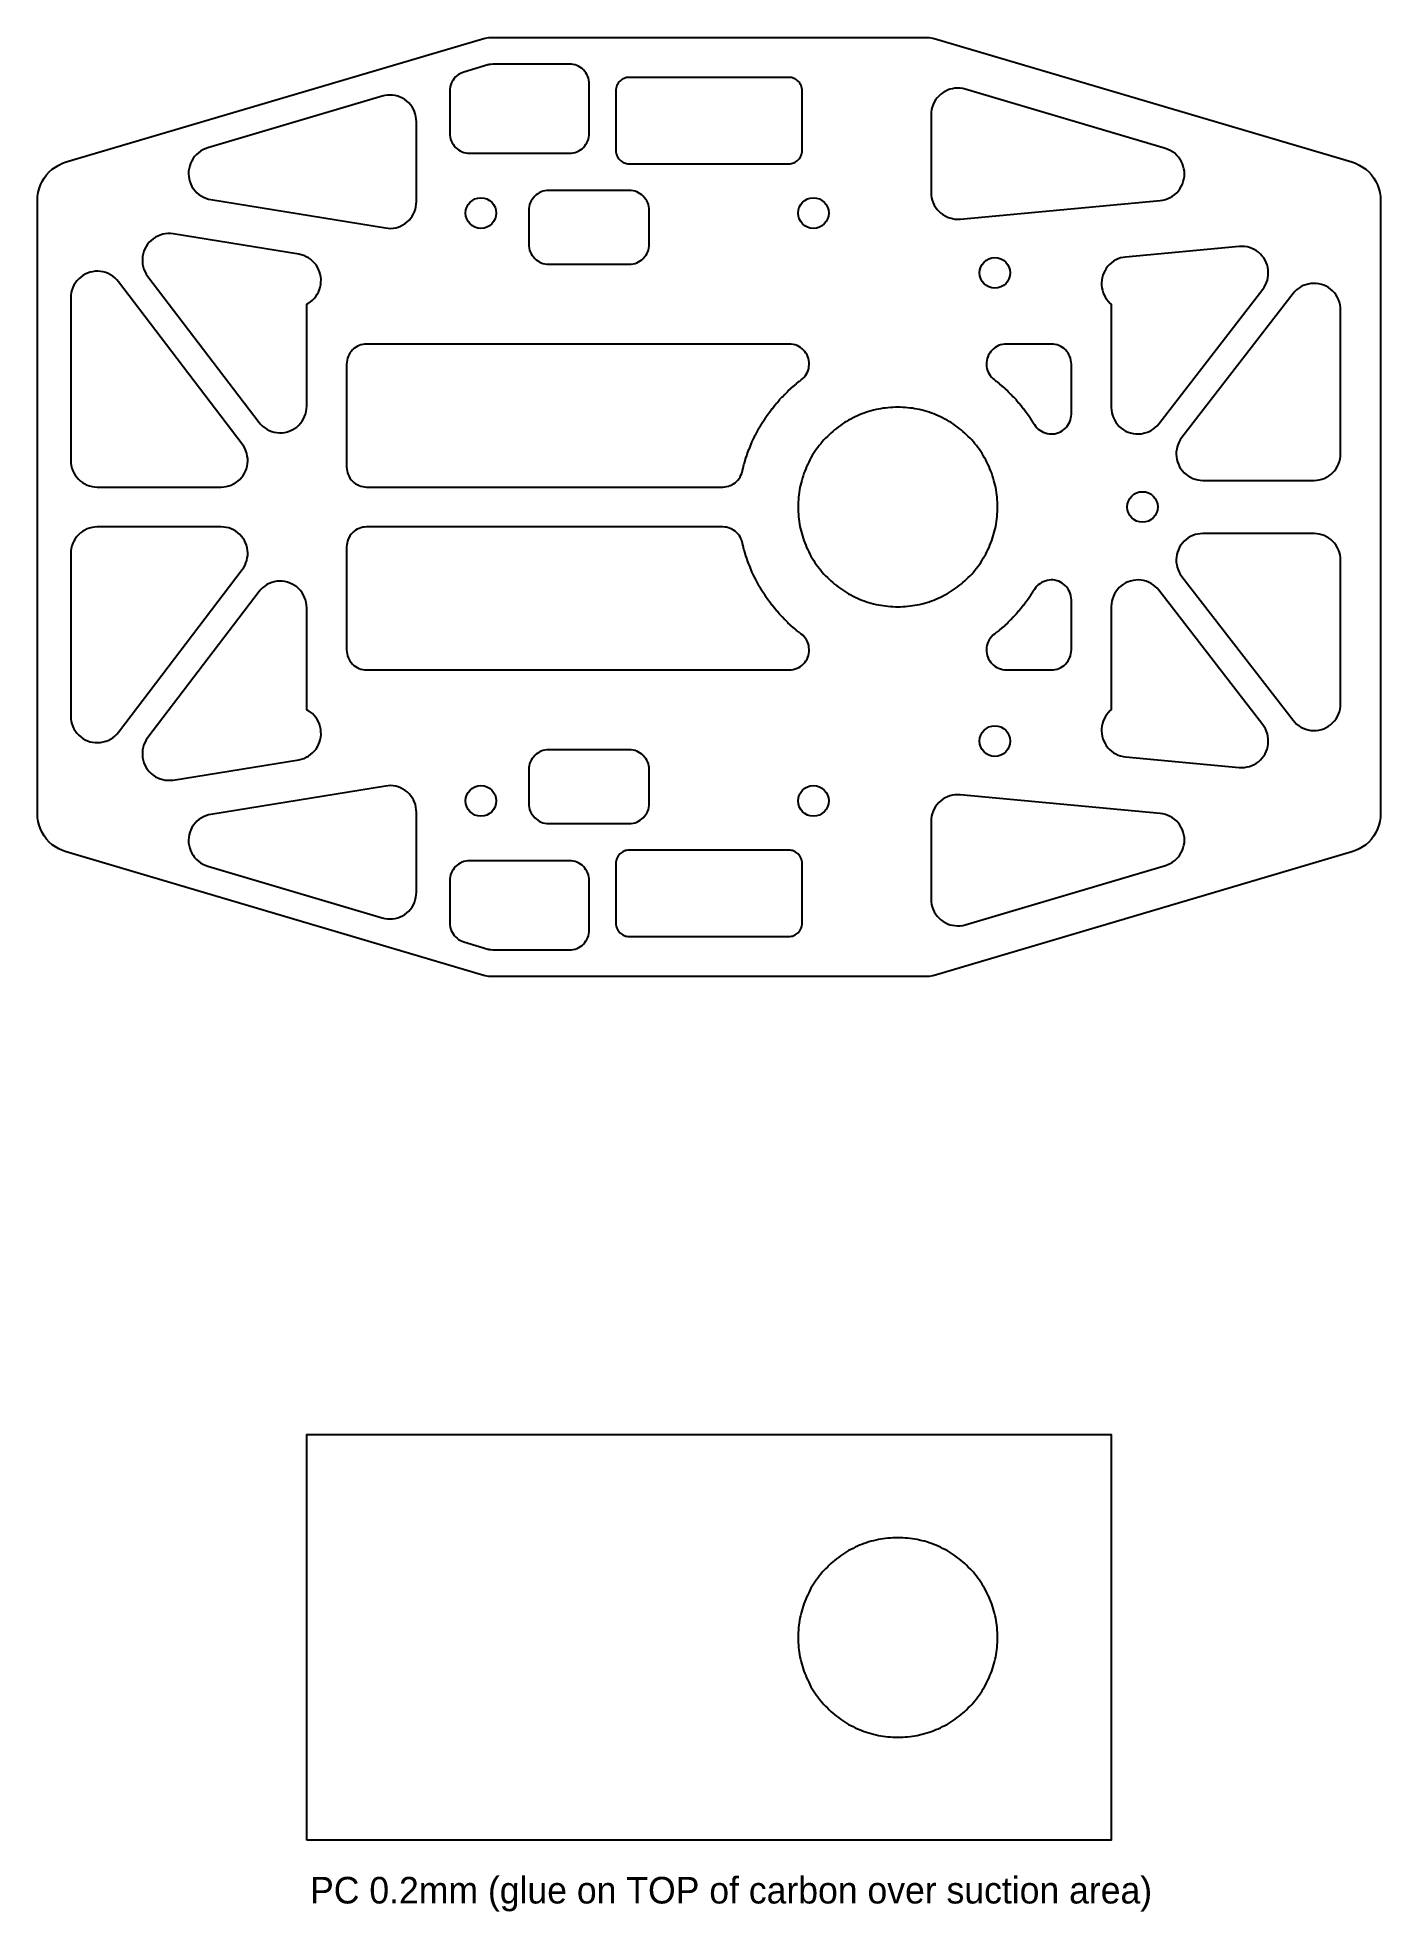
# Model space of a CAD drawing. Header units: millimetres. Extents: x -50 to 50, y -106 to 35.
import ezdxf

# ---------------------------------------------------------------- set-up
doc = ezdxf.new("R2010")
doc.units = ezdxf.units.MM
for name, color, linetype in [('CARBON', 7, 'Continuous'), ('HOLE', 1, 'Continuous'), ('PC_SHEET', 4, 'Continuous'), ('TEXT', 2, 'Continuous')]:
    doc.layers.add(name, color=color, linetype=linetype)

msp = doc.modelspace()

# ---------------------------------------------------------------- linework, layer by layer
at = {"layer": 'CARBON'}
for points in [[(-49.15, -25.56), (-49.39, -25.39), (-49.61, -25.19), (-49.81, -24.97), (-49.99, -24.73), (-50.14, -24.48), (-50.27, -24.21), (-50.37, -23.93), (-50.44, -23.65), (-50.49, -23.35), (-50.5, -23.06), (-50.5, 23.06), (-50.49, 23.35), (-50.44, 23.65), (-50.37, 23.93), (-50.27, 24.21), (-50.14, 24.48), (-49.99, 24.73), (-49.81, 24.97), (-49.61, 25.19), (-49.39, 25.39), (-49.15, 25.56), (-48.9, 25.71), (-48.63, 25.84), (-48.35, 25.94), (-17.12, 35.18), (-16.84, 35.25), (-16.55, 35.29), (-16.27, 35.3), (16.27, 35.3), (16.55, 35.29), (16.84, 35.25), (17.12, 35.18), (48.35, 25.94), (48.63, 25.84), (48.9, 25.71), (49.15, 25.56), (49.39, 25.39), (49.61, 25.19), (49.81, 24.97), (49.99, 24.73), (50.14, 24.48), (50.27, 24.21), (50.37, 23.93), (50.44, 23.65), (50.49, 23.35), (50.5, 23.06), (50.5, -23.06), (50.49, -23.35), (50.44, -23.65), (50.37, -23.93), (50.27, -24.21), (50.14, -24.48), (49.99, -24.73), (49.81, -24.97), (49.61, -25.19), (49.39, -25.39), (49.15, -25.56), (48.9, -25.71), (48.63, -25.84), (48.35, -25.94), (17.12, -35.18), (16.84, -35.25), (16.55, -35.29), (16.27, -35.3), (-16.27, -35.3), (-16.55, -35.29), (-16.84, -35.25), (-17.12, -35.18), (-48.35, -25.94), (-48.63, -25.84), (-48.9, -25.71)], [(-16.56, 33.25), (-16.63, 33.24), (-18.43, 32.7), (-18.57, 32.65), (-18.7, 32.59), (-18.83, 32.52), (-18.95, 32.43), (-19.06, 32.33), (-19.16, 32.22), (-19.24, 32.1), (-19.32, 31.98), (-19.38, 31.84), (-19.43, 31.7), (-19.47, 31.56), (-19.49, 31.41), (-19.5, 31.27), (-19.5, 28.1), (-19.49, 27.95), (-19.47, 27.81), (-19.44, 27.66), (-19.39, 27.53), (-19.32, 27.39), (-19.25, 27.27), (-19.16, 27.15), (-19.06, 27.04), (-18.95, 26.94), (-18.83, 26.85), (-18.71, 26.78), (-18.57, 26.71), (-18.44, 26.66), (-18.29, 26.63), (-18.15, 26.61), (-18, 26.6), (-10.5, 26.6), (-10.35, 26.61), (-10.21, 26.63), (-10.06, 26.66), (-9.93, 26.71), (-9.79, 26.78), (-9.67, 26.85), (-9.55, 26.94), (-9.44, 27.04), (-9.34, 27.15), (-9.25, 27.27), (-9.18, 27.39), (-9.11, 27.53), (-9.06, 27.66), (-9.03, 27.81), (-9.01, 27.95), (-9, 28.1), (-9, 31.8), (-9.01, 31.95), (-9.03, 32.09), (-9.06, 32.24), (-9.11, 32.37), (-9.18, 32.51), (-9.25, 32.63), (-9.34, 32.75), (-9.44, 32.86), (-9.55, 32.96), (-9.67, 33.05), (-9.79, 33.12), (-9.93, 33.19), (-10.06, 33.24), (-10.21, 33.27), (-10.35, 33.29), (-10.5, 33.3), (-16.18, 33.3), (-16.25, 33.3), (-16.26, 33.3), (-16.41, 33.28), (-16.55, 33.26)], [(7, 26.7), (7, 26.8), (7, 31.3), (7, 31.4), (6.98, 31.5), (6.96, 31.59), (6.92, 31.68), (6.88, 31.77), (6.83, 31.86), (6.77, 31.93), (6.71, 32.01), (6.63, 32.07), (6.56, 32.13), (6.47, 32.18), (6.38, 32.22), (6.29, 32.26), (6.2, 32.28), (6.1, 32.3), (6, 32.3), (-6, 32.3), (-6.1, 32.3), (-6.2, 32.28), (-6.29, 32.26), (-6.38, 32.22), (-6.47, 32.18), (-6.56, 32.13), (-6.63, 32.07), (-6.71, 32.01), (-6.77, 31.93), (-6.83, 31.86), (-6.88, 31.77), (-6.92, 31.68), (-6.96, 31.59), (-6.98, 31.5), (-7, 31.4), (-7, 31.3), (-7, 26.8), (-7, 26.7), (-6.98, 26.6), (-6.96, 26.51), (-6.92, 26.42), (-6.88, 26.33), (-6.83, 26.24), (-6.77, 26.17), (-6.71, 26.09), (-6.63, 26.03), (-6.56, 25.97), (-6.47, 25.92), (-6.38, 25.88), (-6.29, 25.84), (-6.2, 25.82), (-6.1, 25.8), (-6, 25.8), (6, 25.8), (6.1, 25.8), (6.2, 25.82), (6.29, 25.84), (6.38, 25.88), (6.47, 25.92), (6.56, 25.97), (6.63, 26.03), (6.71, 26.09), (6.77, 26.17), (6.83, 26.24), (6.88, 26.33), (6.92, 26.42), (6.96, 26.51), (6.98, 26.6)], [(34.51, 26.89), (34.32, 26.96), (19.27, 31.41), (19.08, 31.46), (18.88, 31.49), (18.69, 31.49), (18.49, 31.48), (18.3, 31.45), (18.11, 31.41), (17.93, 31.34), (17.75, 31.25), (17.58, 31.15), (17.43, 31.04), (17.28, 30.9), (17.15, 30.76), (17.03, 30.6), (16.93, 30.43), (16.85, 30.26), (16.79, 30.07), (16.74, 29.88), (16.71, 29.69), (16.7, 29.49), (16.7, 23.64), (16.71, 23.44), (16.74, 23.25), (16.79, 23.06), (16.85, 22.88), (16.93, 22.7), (17.03, 22.53), (17.15, 22.37), (17.28, 22.23), (17.43, 22.1), (17.58, 21.98), (17.75, 21.88), (17.93, 21.8), (18.11, 21.73), (18.3, 21.68), (18.49, 21.65), (18.69, 21.64), (18.89, 21.65), (33.94, 23.05), (34.14, 23.08), (34.33, 23.12), (34.51, 23.19), (34.69, 23.27), (34.86, 23.37), (35.02, 23.49), (35.17, 23.62), (35.3, 23.77), (35.42, 23.93), (35.52, 24.09), (35.6, 24.27), (35.67, 24.46), (35.72, 24.65), (35.75, 24.84), (35.76, 25.04), (35.75, 25.24), (35.72, 25.43), (35.67, 25.62), (35.6, 25.81), (35.52, 25.99), (35.41, 26.16), (35.3, 26.31), (35.16, 26.46), (35.02, 26.59), (34.86, 26.71), (34.69, 26.81)], [(-37.65, 23.15), (-37.46, 23.11), (-24.32, 20.98), (-24.13, 20.96), (-23.94, 20.95), (-23.75, 20.97), (-23.56, 21), (-23.37, 21.05), (-23.19, 21.12), (-23.02, 21.21), (-22.86, 21.31), (-22.7, 21.43), (-22.56, 21.56), (-22.44, 21.7), (-22.32, 21.86), (-22.23, 22.03), (-22.15, 22.2), (-22.08, 22.38), (-22.04, 22.57), (-22.01, 22.76), (-22, 22.95), (-22, 28.97), (-22.01, 29.16), (-22.04, 29.36), (-22.09, 29.55), (-22.15, 29.73), (-22.23, 29.91), (-22.33, 30.08), (-22.45, 30.23), (-22.58, 30.38), (-22.73, 30.51), (-22.88, 30.63), (-23.05, 30.73), (-23.23, 30.81), (-23.41, 30.88), (-23.6, 30.93), (-23.79, 30.96), (-23.99, 30.97), (-24.18, 30.96), (-24.38, 30.93), (-24.57, 30.89), (-37.7, 27), (-37.89, 26.93), (-38.07, 26.85), (-38.24, 26.75), (-38.4, 26.63), (-38.55, 26.5), (-38.68, 26.35), (-38.8, 26.19), (-38.9, 26.02), (-38.99, 25.83), (-39.05, 25.65), (-39.1, 25.45), (-39.13, 25.25), (-39.13, 25.06), (-39.12, 24.86), (-39.09, 24.66), (-39.04, 24.47), (-38.97, 24.28), (-38.88, 24.1), (-38.77, 23.93), (-38.65, 23.78), (-38.51, 23.63), (-38.36, 23.5), (-38.2, 23.39), (-38.02, 23.29), (-37.84, 23.21)], [(-12.05, 23.8), (-12.2, 23.79), (-12.34, 23.77), (-12.49, 23.74), (-12.62, 23.69), (-12.76, 23.62), (-12.88, 23.55), (-13, 23.46), (-13.11, 23.36), (-13.21, 23.25), (-13.3, 23.13), (-13.37, 23.01), (-13.44, 22.87), (-13.49, 22.74), (-13.52, 22.59), (-13.54, 22.45), (-13.55, 22.3), (-13.55, 19.75), (-13.54, 19.6), (-13.52, 19.46), (-13.49, 19.31), (-13.44, 19.18), (-13.37, 19.04), (-13.3, 18.92), (-13.21, 18.8), (-13.11, 18.69), (-13, 18.59), (-12.88, 18.5), (-12.76, 18.43), (-12.62, 18.36), (-12.49, 18.31), (-12.34, 18.28), (-12.2, 18.26), (-12.05, 18.25), (-6, 18.25), (-5.85, 18.26), (-5.71, 18.28), (-5.56, 18.31), (-5.43, 18.36), (-5.29, 18.43), (-5.17, 18.5), (-5.05, 18.59), (-4.94, 18.69), (-4.84, 18.8), (-4.75, 18.92), (-4.68, 19.04), (-4.61, 19.18), (-4.56, 19.31), (-4.53, 19.46), (-4.51, 19.6), (-4.5, 19.75), (-4.5, 22.3), (-4.51, 22.45), (-4.53, 22.59), (-4.56, 22.74), (-4.61, 22.87), (-4.68, 23.01), (-4.75, 23.13), (-4.84, 23.25), (-4.94, 23.36), (-5.05, 23.46), (-5.17, 23.55), (-5.29, 23.62), (-5.43, 23.69), (-5.56, 23.74), (-5.71, 23.77), (-5.85, 23.79), (-6, 23.8)], [(-30.66, 18.96), (-30.85, 19), (-40.29, 20.53), (-40.49, 20.55), (-40.69, 20.55), (-40.89, 20.54), (-41.08, 20.5), (-41.27, 20.44), (-41.46, 20.37), (-41.63, 20.28), (-41.8, 20.17), (-41.95, 20.04), (-42.09, 19.9), (-42.22, 19.75), (-42.33, 19.58), (-42.42, 19.41), (-42.5, 19.23), (-42.56, 19.04), (-42.59, 18.84), (-42.61, 18.64), (-42.61, 18.45), (-42.59, 18.25), (-42.55, 18.05), (-42.49, 17.86), (-42.41, 17.68), (-42.32, 17.51), (-42.21, 17.34), (-33.84, 6.36), (-33.71, 6.21), (-33.57, 6.07), (-33.41, 5.95), (-33.25, 5.84), (-33.07, 5.75), (-32.88, 5.68), (-32.69, 5.63), (-32.49, 5.59), (-32.3, 5.58), (-32.1, 5.58), (-31.9, 5.61), (-31.71, 5.65), (-31.52, 5.72), (-31.34, 5.8), (-31.16, 5.9), (-31, 6.01), (-30.85, 6.15), (-30.72, 6.29), (-30.6, 6.45), (-30.49, 6.62), (-30.41, 6.8), (-30.34, 6.99), (-30.29, 7.18), (-30.26, 7.38), (-30.25, 7.58), (-30.25, 15.2), (-30.25, 15.25), (-30.18, 15.29), (-30.14, 15.31), (-29.98, 15.42), (-29.83, 15.54), (-29.69, 15.68), (-29.57, 15.83), (-29.46, 15.99), (-29.37, 16.16), (-29.29, 16.34), (-29.23, 16.53), (-29.2, 16.72), (-29.18, 16.91), (-29.17, 17.11), (-29.19, 17.3), (-29.23, 17.5), (-29.28, 17.68), (-29.36, 17.86), (-29.45, 18.04), (-29.55, 18.2), (-29.68, 18.35), (-29.81, 18.49), (-29.96, 18.62), (-30.12, 18.73), (-30.3, 18.82), (-30.47, 18.9)], [(30.18, 15.31), (30.18, 15.31), (30.25, 15.25), (30.25, 15.2), (30.25, 7.49), (30.26, 7.29), (30.29, 7.09), (30.34, 6.9), (30.41, 6.71), (30.49, 6.54), (30.59, 6.37), (30.71, 6.21), (30.85, 6.06), (31, 5.93), (31.16, 5.81), (31.33, 5.71), (31.51, 5.63), (31.7, 5.57), (31.89, 5.52), (32.09, 5.5), (32.29, 5.49), (32.49, 5.5), (32.68, 5.54), (32.87, 5.59), (33.06, 5.66), (33.24, 5.75), (33.4, 5.85), (33.56, 5.98), (33.7, 6.11), (33.83, 6.26), (41.65, 16.37), (41.76, 16.53), (41.85, 16.69), (41.93, 16.87), (41.99, 17.06), (42.03, 17.24), (42.06, 17.44), (42.06, 17.63), (42.05, 17.82), (42.02, 18.01), (41.97, 18.2), (41.9, 18.38), (41.82, 18.55), (41.72, 18.72), (41.6, 18.87), (41.47, 19.02), (41.32, 19.15), (41.17, 19.26), (41, 19.36), (40.83, 19.44), (40.65, 19.51), (40.46, 19.55), (40.27, 19.58), (40.07, 19.59), (39.88, 19.58), (31.33, 18.79), (31.14, 18.76), (30.95, 18.72), (30.77, 18.65), (30.6, 18.57), (30.43, 18.48), (30.27, 18.36), (30.13, 18.24), (30, 18.1), (29.88, 17.94), (29.78, 17.78), (29.69, 17.61), (29.62, 17.43), (29.57, 17.24), (29.53, 17.05), (29.52, 16.86), (29.52, 16.67), (29.54, 16.48), (29.58, 16.29), (29.64, 16.1), (29.72, 15.93), (29.81, 15.76), (29.92, 15.6), (30.04, 15.45)], [(-34.99, 4.55), (-35.1, 4.71), (-44.41, 16.94), (-44.54, 17.09), (-44.68, 17.23), (-44.84, 17.35), (-45, 17.46), (-45.18, 17.55), (-45.37, 17.62), (-45.56, 17.67), (-45.76, 17.71), (-45.95, 17.72), (-46.15, 17.72), (-46.35, 17.69), (-46.54, 17.65), (-46.73, 17.58), (-46.91, 17.5), (-47.09, 17.4), (-47.25, 17.29), (-47.4, 17.15), (-47.53, 17.01), (-47.65, 16.85), (-47.76, 16.68), (-47.84, 16.5), (-47.91, 16.31), (-47.96, 16.12), (-47.99, 15.92), (-48, 15.72), (-48, 3.5), (-47.99, 3.3), (-47.96, 3.11), (-47.91, 2.92), (-47.85, 2.73), (-47.76, 2.56), (-47.66, 2.39), (-47.55, 2.23), (-47.41, 2.09), (-47.27, 1.95), (-47.11, 1.84), (-46.94, 1.74), (-46.77, 1.65), (-46.58, 1.59), (-46.39, 1.54), (-46.2, 1.51), (-46, 1.5), (-36.69, 1.5), (-36.49, 1.51), (-36.3, 1.54), (-36.12, 1.58), (-35.93, 1.65), (-35.76, 1.73), (-35.59, 1.83), (-35.44, 1.94), (-35.29, 2.07), (-35.16, 2.21), (-35.04, 2.36), (-34.94, 2.53), (-34.85, 2.7), (-34.79, 2.88), (-34.74, 3.07), (-34.7, 3.26), (-34.69, 3.45), (-34.69, 3.64), (-34.72, 3.83), (-34.76, 4.02), (-34.82, 4.21), (-34.89, 4.38)], [(36.94, 2.01), (37.14, 2), (45.5, 2), (45.7, 2.01), (45.89, 2.04), (46.08, 2.09), (46.27, 2.15), (46.44, 2.24), (46.61, 2.34), (46.77, 2.45), (46.91, 2.59), (47.05, 2.73), (47.16, 2.89), (47.26, 3.06), (47.35, 3.23), (47.41, 3.42), (47.46, 3.61), (47.49, 3.8), (47.5, 4), (47.5, 14.81), (47.49, 15.01), (47.46, 15.21), (47.41, 15.4), (47.34, 15.59), (47.26, 15.76), (47.16, 15.93), (47.04, 16.09), (46.9, 16.24), (46.75, 16.37), (46.59, 16.49), (46.42, 16.59), (46.24, 16.67), (46.05, 16.73), (45.86, 16.78), (45.66, 16.8), (45.46, 16.81), (45.26, 16.8), (45.07, 16.76), (44.88, 16.71), (44.69, 16.64), (44.51, 16.55), (44.35, 16.45), (44.19, 16.32), (44.05, 16.19), (43.92, 16.04), (35.56, 5.22), (35.44, 5.06), (35.35, 4.9), (35.27, 4.72), (35.21, 4.53), (35.17, 4.35), (35.14, 4.15), (35.14, 3.96), (35.15, 3.77), (35.18, 3.58), (35.23, 3.39), (35.3, 3.21), (35.39, 3.03), (35.49, 2.87), (35.61, 2.71), (35.74, 2.57), (35.88, 2.44), (36.04, 2.33), (36.21, 2.23), (36.38, 2.15), (36.56, 2.08), (36.75, 2.04)], [(2.5, 2.65), (2.56, 2.91), (2.56, 2.92), (2.63, 3.19), (2.64, 3.21), (2.71, 3.47), (2.72, 3.49), (2.8, 3.76), (2.81, 3.77), (2.9, 4.03), (2.9, 4.05), (3, 4.31), (3.01, 4.33), (3.11, 4.58), (3.12, 4.6), (3.23, 4.85), (3.23, 4.87), (3.35, 5.12), (3.36, 5.14), (3.48, 5.39), (3.49, 5.4), (3.61, 5.65), (3.62, 5.66), (3.75, 5.91), (3.76, 5.92), (3.9, 6.16), (3.91, 6.18), (4.06, 6.41), (4.07, 6.43), (4.22, 6.66), (4.23, 6.67), (4.38, 6.9), (4.39, 6.92), (4.56, 7.14), (4.57, 7.16), (4.73, 7.38), (4.75, 7.39), (4.92, 7.61), (4.93, 7.62), (5.11, 7.83), (5.12, 7.84), (5.3, 8.05), (5.31, 8.07), (5.5, 8.27), (5.52, 8.28), (5.71, 8.48), (5.72, 8.49), (5.92, 8.68), (5.93, 8.7), (6.13, 8.89), (6.15, 8.9), (6.36, 9.08), (6.37, 9.09), (6.58, 9.27), (6.59, 9.28), (6.81, 9.45), (6.82, 9.47), (6.94, 9.56), (7.06, 9.65), (7.16, 9.76), (7.25, 9.88), (7.34, 10), (7.4, 10.14), (7.46, 10.27), (7.5, 10.42), (7.52, 10.57), (7.53, 10.71), (7.53, 10.86), (7.51, 11.01), (7.48, 11.16), (7.43, 11.3), (7.37, 11.44), (7.29, 11.56), (7.21, 11.69), (7.11, 11.8), (7, 11.9), (6.88, 11.99), (6.75, 12.07), (6.62, 12.13), (6.48, 12.18), (6.33, 12.22), (6.18, 12.24), (6.04, 12.25), (-25.75, 12.25), (-25.9, 12.24), (-26.04, 12.22), (-26.19, 12.19), (-26.32, 12.14), (-26.46, 12.07), (-26.58, 12), (-26.7, 11.91), (-26.81, 11.81), (-26.91, 11.7), (-27, 11.58), (-27.07, 11.46), (-27.14, 11.32), (-27.19, 11.19), (-27.22, 11.04), (-27.24, 10.9), (-27.25, 10.75), (-27.25, 3), (-27.24, 2.85), (-27.22, 2.71), (-27.19, 2.56), (-27.14, 2.43), (-27.07, 2.29), (-27, 2.17), (-26.91, 2.05), (-26.81, 1.94), (-26.7, 1.84), (-26.58, 1.75), (-26.46, 1.68), (-26.32, 1.61), (-26.19, 1.56), (-26.04, 1.53), (-25.9, 1.51), (-25.75, 1.5), (1.04, 1.5), (1.18, 1.51), (1.32, 1.53), (1.46, 1.56), (1.6, 1.61), (1.73, 1.67), (1.85, 1.74), (1.97, 1.82), (2.08, 1.92), (2.17, 2.02), (2.26, 2.13), (2.34, 2.25), (2.4, 2.38), (2.46, 2.52)], [(21.46, 9.56), (21.58, 9.47), (21.59, 9.45), (21.81, 9.28), (21.82, 9.27), (22.03, 9.09), (22.04, 9.08), (22.25, 8.9), (22.27, 8.89), (22.47, 8.7), (22.48, 8.68), (22.68, 8.49), (22.69, 8.48), (22.88, 8.28), (22.9, 8.27), (23.09, 8.07), (23.1, 8.05), (23.28, 7.84), (23.29, 7.83), (23.47, 7.62), (23.48, 7.61), (23.65, 7.39), (23.67, 7.38), (23.83, 7.16), (23.84, 7.14), (24.01, 6.92), (24.02, 6.9), (24.17, 6.67), (24.18, 6.66), (24.33, 6.43), (24.34, 6.41), (24.47, 6.2), (24.56, 6.08), (24.65, 5.96), (24.76, 5.86), (24.88, 5.77), (25, 5.69), (25.14, 5.62), (25.28, 5.57), (25.42, 5.52), (25.57, 5.5), (25.72, 5.49), (25.87, 5.49), (26.01, 5.51), (26.16, 5.55), (26.3, 5.59), (26.44, 5.65), (26.57, 5.73), (26.69, 5.82), (26.8, 5.92), (26.9, 6.03), (26.99, 6.14), (27.07, 6.27), (27.13, 6.41), (27.18, 6.55), (27.22, 6.69), (27.24, 6.84), (27.25, 6.99), (27.25, 10.75), (27.24, 10.9), (27.22, 11.04), (27.19, 11.19), (27.14, 11.32), (27.07, 11.46), (27, 11.58), (26.91, 11.7), (26.81, 11.81), (26.7, 11.91), (26.58, 12), (26.46, 12.07), (26.32, 12.14), (26.19, 12.19), (26.04, 12.22), (25.9, 12.24), (25.75, 12.25), (22.36, 12.25), (22.22, 12.24), (22.07, 12.22), (21.92, 12.18), (21.78, 12.13), (21.65, 12.07), (21.52, 11.99), (21.4, 11.9), (21.29, 11.8), (21.19, 11.69), (21.11, 11.56), (21.03, 11.44), (20.97, 11.3), (20.92, 11.16), (20.89, 11.01), (20.87, 10.86), (20.87, 10.71), (20.88, 10.57), (20.9, 10.42), (20.94, 10.27), (21, 10.14), (21.06, 10), (21.15, 9.88), (21.24, 9.76), (21.34, 9.65)], [(21.7, -0.18), (21.7, 0), (21.7, 0.18), (21.69, 0.37), (21.68, 0.55), (21.66, 0.74), (21.64, 0.92), (21.62, 1.1), (21.59, 1.28), (21.56, 1.46), (21.52, 1.64), (21.48, 1.82), (21.43, 2), (21.38, 2.18), (21.32, 2.35), (21.26, 2.53), (21.2, 2.7), (21.13, 2.87), (21.06, 3.04), (20.98, 3.21), (20.9, 3.37), (20.81, 3.54), (20.73, 3.7), (20.63, 3.86), (20.54, 4.01), (20.44, 4.17), (20.33, 4.32), (20.22, 4.47), (20.11, 4.61), (20, 4.76), (19.88, 4.9), (19.76, 5.04), (19.63, 5.17), (19.5, 5.3), (19.37, 5.43), (19.24, 5.56), (19.1, 5.68), (18.96, 5.8), (18.81, 5.91), (18.67, 6.02), (18.52, 6.13), (18.37, 6.24), (18.21, 6.34), (18.06, 6.43), (17.9, 6.53), (17.74, 6.61), (17.57, 6.7), (17.41, 6.78), (17.24, 6.86), (17.07, 6.93), (16.9, 7), (16.73, 7.06), (16.55, 7.12), (16.38, 7.18), (16.2, 7.23), (16.02, 7.28), (15.84, 7.32), (15.66, 7.36), (15.48, 7.39), (15.3, 7.42), (15.12, 7.44), (14.94, 7.46), (14.75, 7.48), (14.57, 7.49), (14.38, 7.5), (14.2, 7.5), (14.02, 7.5), (13.83, 7.49), (13.65, 7.48), (13.46, 7.46), (13.28, 7.44), (13.1, 7.42), (12.92, 7.39), (12.74, 7.36), (12.56, 7.32), (12.38, 7.28), (12.2, 7.23), (12.02, 7.18), (11.85, 7.12), (11.67, 7.06), (11.5, 7), (11.33, 6.93), (11.16, 6.86), (10.99, 6.78), (10.83, 6.7), (10.66, 6.61), (10.5, 6.53), (10.34, 6.43), (10.19, 6.34), (10.03, 6.24), (9.88, 6.13), (9.73, 6.02), (9.59, 5.91), (9.44, 5.8), (9.3, 5.68), (9.16, 5.56), (9.03, 5.43), (8.9, 5.3), (8.77, 5.17), (8.64, 5.04), (8.52, 4.9), (8.4, 4.76), (8.29, 4.61), (8.18, 4.47), (8.07, 4.32), (7.96, 4.17), (7.86, 4.01), (7.77, 3.86), (7.67, 3.7), (7.59, 3.54), (7.5, 3.37), (7.42, 3.21), (7.34, 3.04), (7.27, 2.87), (7.2, 2.7), (7.14, 2.53), (7.08, 2.35), (7.02, 2.18), (6.97, 2), (6.92, 1.82), (6.88, 1.64), (6.84, 1.46), (6.81, 1.28), (6.78, 1.1), (6.76, 0.92), (6.74, 0.74), (6.72, 0.55), (6.71, 0.37), (6.7, 0.18), (6.7, 0), (6.7, -0.18), (6.71, -0.37), (6.72, -0.55), (6.74, -0.74), (6.76, -0.92), (6.78, -1.1), (6.81, -1.28), (6.84, -1.46), (6.88, -1.64), (6.92, -1.82), (6.97, -2), (7.02, -2.18), (7.08, -2.35), (7.14, -2.53), (7.2, -2.7), (7.27, -2.87), (7.34, -3.04), (7.42, -3.21), (7.5, -3.37), (7.59, -3.54), (7.67, -3.7), (7.77, -3.86), (7.86, -4.01), (7.96, -4.17), (8.07, -4.32), (8.18, -4.47), (8.29, -4.61), (8.4, -4.76), (8.52, -4.9), (8.64, -5.04), (8.77, -5.17), (8.9, -5.3), (9.03, -5.43), (9.16, -5.56), (9.3, -5.68), (9.44, -5.8), (9.59, -5.91), (9.73, -6.02), (9.88, -6.13), (10.03, -6.24), (10.19, -6.34), (10.34, -6.43), (10.5, -6.53), (10.66, -6.61), (10.83, -6.7), (10.99, -6.78), (11.16, -6.86), (11.33, -6.93), (11.5, -7), (11.67, -7.06), (11.85, -7.12), (12.02, -7.18), (12.2, -7.23), (12.38, -7.28), (12.56, -7.32), (12.74, -7.36), (12.92, -7.39), (13.1, -7.42), (13.28, -7.44), (13.46, -7.46), (13.65, -7.48), (13.83, -7.49), (14.02, -7.5), (14.2, -7.5), (14.38, -7.5), (14.57, -7.49), (14.75, -7.48), (14.94, -7.46), (15.12, -7.44), (15.3, -7.42), (15.48, -7.39), (15.66, -7.36), (15.84, -7.32), (16.02, -7.28), (16.2, -7.23), (16.38, -7.18), (16.55, -7.12), (16.73, -7.06), (16.9, -7), (17.07, -6.93), (17.24, -6.86), (17.41, -6.78), (17.57, -6.7), (17.74, -6.61), (17.9, -6.53), (18.06, -6.43), (18.21, -6.34), (18.37, -6.24), (18.52, -6.13), (18.67, -6.02), (18.81, -5.91), (18.96, -5.8), (19.1, -5.68), (19.24, -5.56), (19.37, -5.43), (19.5, -5.3), (19.63, -5.17), (19.76, -5.04), (19.88, -4.9), (20, -4.76), (20.11, -4.61), (20.22, -4.47), (20.33, -4.32), (20.44, -4.17), (20.54, -4.01), (20.63, -3.86), (20.73, -3.7), (20.81, -3.54), (20.9, -3.37), (20.98, -3.21), (21.06, -3.04), (21.13, -2.87), (21.2, -2.7), (21.26, -2.53), (21.32, -2.35), (21.38, -2.18), (21.43, -2), (21.48, -1.82), (21.52, -1.64), (21.56, -1.46), (21.59, -1.28), (21.62, -1.1), (21.64, -0.92), (21.66, -0.74), (21.68, -0.55), (21.69, -0.37)], [(-36.49, -1.51), (-36.69, -1.5), (-46, -1.5), (-46.2, -1.51), (-46.39, -1.54), (-46.58, -1.59), (-46.77, -1.65), (-46.94, -1.74), (-47.11, -1.84), (-47.27, -1.95), (-47.41, -2.09), (-47.55, -2.23), (-47.66, -2.39), (-47.76, -2.56), (-47.85, -2.73), (-47.91, -2.92), (-47.96, -3.11), (-47.99, -3.3), (-48, -3.5), (-48, -15.72), (-47.99, -15.92), (-47.96, -16.12), (-47.91, -16.31), (-47.84, -16.5), (-47.76, -16.68), (-47.65, -16.85), (-47.53, -17.01), (-47.4, -17.15), (-47.25, -17.29), (-47.09, -17.4), (-46.91, -17.5), (-46.73, -17.58), (-46.54, -17.65), (-46.35, -17.69), (-46.15, -17.72), (-45.95, -17.72), (-45.76, -17.71), (-45.56, -17.67), (-45.37, -17.62), (-45.18, -17.55), (-45, -17.46), (-44.84, -17.35), (-44.68, -17.23), (-44.54, -17.09), (-44.41, -16.94), (-35.1, -4.71), (-34.99, -4.55), (-34.89, -4.38), (-34.82, -4.21), (-34.76, -4.02), (-34.72, -3.83), (-34.69, -3.64), (-34.69, -3.45), (-34.7, -3.26), (-34.74, -3.07), (-34.79, -2.88), (-34.85, -2.7), (-34.94, -2.53), (-35.04, -2.36), (-35.16, -2.21), (-35.29, -2.07), (-35.44, -1.94), (-35.59, -1.83), (-35.76, -1.73), (-35.93, -1.65), (-36.12, -1.58), (-36.3, -1.54)], [(-25.75, -12.25), (6.04, -12.25), (6.18, -12.24), (6.33, -12.22), (6.48, -12.18), (6.62, -12.13), (6.75, -12.07), (6.88, -11.99), (7, -11.9), (7.11, -11.8), (7.21, -11.69), (7.29, -11.56), (7.37, -11.44), (7.43, -11.3), (7.48, -11.16), (7.51, -11.01), (7.53, -10.86), (7.53, -10.71), (7.52, -10.57), (7.5, -10.42), (7.46, -10.27), (7.4, -10.14), (7.34, -10), (7.25, -9.88), (7.16, -9.76), (7.06, -9.65), (6.94, -9.56), (6.82, -9.47), (6.81, -9.45), (6.59, -9.28), (6.58, -9.27), (6.37, -9.09), (6.36, -9.08), (6.15, -8.9), (6.13, -8.89), (5.93, -8.7), (5.92, -8.68), (5.72, -8.49), (5.71, -8.48), (5.52, -8.28), (5.5, -8.27), (5.31, -8.07), (5.3, -8.05), (5.12, -7.84), (5.11, -7.83), (4.93, -7.62), (4.92, -7.61), (4.75, -7.39), (4.73, -7.38), (4.57, -7.16), (4.56, -7.14), (4.39, -6.92), (4.38, -6.9), (4.23, -6.67), (4.22, -6.66), (4.07, -6.43), (4.06, -6.41), (3.91, -6.18), (3.9, -6.16), (3.76, -5.92), (3.75, -5.91), (3.62, -5.66), (3.61, -5.65), (3.49, -5.4), (3.48, -5.39), (3.36, -5.14), (3.35, -5.12), (3.23, -4.87), (3.23, -4.85), (3.12, -4.6), (3.11, -4.58), (3.01, -4.33), (3, -4.31), (2.9, -4.05), (2.9, -4.03), (2.81, -3.77), (2.8, -3.76), (2.72, -3.49), (2.71, -3.47), (2.64, -3.21), (2.63, -3.19), (2.56, -2.92), (2.56, -2.91), (2.5, -2.65), (2.46, -2.52), (2.4, -2.38), (2.34, -2.25), (2.26, -2.13), (2.17, -2.02), (2.08, -1.92), (1.97, -1.82), (1.85, -1.74), (1.73, -1.67), (1.6, -1.61), (1.46, -1.56), (1.32, -1.53), (1.18, -1.51), (1.04, -1.5), (-25.75, -1.5), (-25.9, -1.51), (-26.04, -1.53), (-26.19, -1.56), (-26.32, -1.61), (-26.46, -1.68), (-26.58, -1.75), (-26.7, -1.84), (-26.81, -1.94), (-26.91, -2.05), (-27, -2.17), (-27.07, -2.29), (-27.14, -2.43), (-27.19, -2.56), (-27.22, -2.71), (-27.24, -2.85), (-27.25, -3), (-27.25, -10.75), (-27.24, -10.9), (-27.22, -11.04), (-27.19, -11.19), (-27.14, -11.32), (-27.07, -11.46), (-27, -11.58), (-26.91, -11.7), (-26.81, -11.81), (-26.7, -11.91), (-26.58, -12), (-26.46, -12.07), (-26.32, -12.14), (-26.19, -12.19), (-26.04, -12.22), (-25.9, -12.24)], [(47.49, -15.01), (47.5, -14.81), (47.5, -4), (47.49, -3.8), (47.46, -3.61), (47.41, -3.42), (47.35, -3.23), (47.26, -3.06), (47.16, -2.89), (47.05, -2.73), (46.91, -2.59), (46.77, -2.45), (46.61, -2.34), (46.44, -2.24), (46.27, -2.15), (46.08, -2.09), (45.89, -2.04), (45.7, -2.01), (45.5, -2), (37.14, -2), (36.94, -2.01), (36.75, -2.04), (36.56, -2.08), (36.38, -2.15), (36.21, -2.23), (36.04, -2.33), (35.88, -2.44), (35.74, -2.57), (35.61, -2.71), (35.49, -2.87), (35.39, -3.03), (35.3, -3.21), (35.23, -3.39), (35.18, -3.58), (35.15, -3.77), (35.14, -3.96), (35.14, -4.15), (35.17, -4.35), (35.21, -4.53), (35.27, -4.72), (35.35, -4.9), (35.44, -5.06), (35.56, -5.22), (43.92, -16.04), (44.05, -16.19), (44.19, -16.32), (44.35, -16.45), (44.51, -16.55), (44.69, -16.64), (44.88, -16.71), (45.07, -16.76), (45.26, -16.8), (45.46, -16.81), (45.66, -16.8), (45.86, -16.78), (46.05, -16.73), (46.24, -16.67), (46.42, -16.59), (46.59, -16.49), (46.75, -16.37), (46.9, -16.24), (47.04, -16.09), (47.16, -15.93), (47.26, -15.76), (47.34, -15.59), (47.41, -15.4), (47.46, -15.21)], [(-30.14, -15.31), (-30.18, -15.29), (-30.25, -15.25), (-30.25, -15.2), (-30.25, -7.58), (-30.26, -7.38), (-30.29, -7.18), (-30.34, -6.99), (-30.41, -6.8), (-30.49, -6.62), (-30.6, -6.45), (-30.72, -6.29), (-30.85, -6.15), (-31, -6.01), (-31.16, -5.9), (-31.34, -5.8), (-31.52, -5.72), (-31.71, -5.65), (-31.9, -5.61), (-32.1, -5.58), (-32.3, -5.58), (-32.49, -5.59), (-32.69, -5.63), (-32.88, -5.68), (-33.07, -5.75), (-33.25, -5.84), (-33.41, -5.95), (-33.57, -6.07), (-33.71, -6.21), (-33.84, -6.36), (-42.21, -17.34), (-42.32, -17.51), (-42.41, -17.68), (-42.49, -17.86), (-42.55, -18.05), (-42.59, -18.25), (-42.61, -18.45), (-42.61, -18.64), (-42.59, -18.84), (-42.56, -19.04), (-42.5, -19.23), (-42.42, -19.41), (-42.33, -19.58), (-42.22, -19.75), (-42.09, -19.9), (-41.95, -20.04), (-41.8, -20.17), (-41.63, -20.28), (-41.46, -20.37), (-41.27, -20.44), (-41.08, -20.5), (-40.89, -20.54), (-40.69, -20.55), (-40.49, -20.55), (-40.29, -20.53), (-30.85, -19), (-30.66, -18.96), (-30.47, -18.9), (-30.3, -18.82), (-30.12, -18.73), (-29.96, -18.62), (-29.81, -18.49), (-29.68, -18.35), (-29.55, -18.2), (-29.45, -18.04), (-29.36, -17.86), (-29.28, -17.68), (-29.23, -17.5), (-29.19, -17.3), (-29.17, -17.11), (-29.18, -16.91), (-29.2, -16.72), (-29.23, -16.53), (-29.29, -16.34), (-29.37, -16.16), (-29.46, -15.99), (-29.57, -15.83), (-29.69, -15.68), (-29.83, -15.54), (-29.98, -15.42)], [(22.36, -12.25), (25.75, -12.25), (25.9, -12.24), (26.04, -12.22), (26.19, -12.19), (26.32, -12.14), (26.46, -12.07), (26.58, -12), (26.7, -11.91), (26.81, -11.81), (26.91, -11.7), (27, -11.58), (27.07, -11.46), (27.14, -11.32), (27.19, -11.19), (27.22, -11.04), (27.24, -10.9), (27.25, -10.75), (27.25, -6.99), (27.24, -6.84), (27.22, -6.69), (27.18, -6.55), (27.13, -6.41), (27.07, -6.27), (26.99, -6.14), (26.9, -6.03), (26.8, -5.92), (26.69, -5.82), (26.57, -5.73), (26.44, -5.65), (26.3, -5.59), (26.16, -5.55), (26.01, -5.51), (25.87, -5.49), (25.72, -5.49), (25.57, -5.5), (25.42, -5.52), (25.28, -5.57), (25.14, -5.62), (25, -5.69), (24.88, -5.77), (24.76, -5.86), (24.65, -5.96), (24.56, -6.08), (24.47, -6.2), (24.34, -6.41), (24.33, -6.43), (24.18, -6.66), (24.17, -6.67), (24.02, -6.9), (24.01, -6.92), (23.84, -7.14), (23.83, -7.16), (23.67, -7.38), (23.65, -7.39), (23.48, -7.61), (23.47, -7.62), (23.29, -7.83), (23.28, -7.84), (23.1, -8.05), (23.09, -8.07), (22.9, -8.27), (22.88, -8.28), (22.69, -8.48), (22.68, -8.49), (22.48, -8.68), (22.47, -8.7), (22.27, -8.89), (22.25, -8.9), (22.04, -9.08), (22.03, -9.09), (21.82, -9.27), (21.81, -9.28), (21.59, -9.45), (21.58, -9.47), (21.46, -9.56), (21.34, -9.65), (21.24, -9.76), (21.15, -9.88), (21.06, -10), (21, -10.14), (20.94, -10.27), (20.9, -10.42), (20.88, -10.57), (20.87, -10.71), (20.87, -10.86), (20.89, -11.01), (20.92, -11.16), (20.97, -11.3), (21.03, -11.44), (21.11, -11.56), (21.19, -11.69), (21.29, -11.8), (21.4, -11.9), (21.52, -11.99), (21.65, -12.07), (21.78, -12.13), (21.92, -12.18), (22.07, -12.22), (22.22, -12.24)], [(30.25, -15.25), (30.18, -15.31), (30.18, -15.31), (30.04, -15.45), (29.92, -15.6), (29.81, -15.76), (29.72, -15.93), (29.64, -16.1), (29.58, -16.29), (29.54, -16.48), (29.52, -16.67), (29.52, -16.86), (29.53, -17.05), (29.57, -17.24), (29.62, -17.43), (29.69, -17.61), (29.78, -17.78), (29.88, -17.94), (30, -18.1), (30.13, -18.24), (30.27, -18.36), (30.43, -18.48), (30.6, -18.57), (30.77, -18.65), (30.95, -18.72), (31.14, -18.76), (31.33, -18.79), (39.88, -19.58), (40.07, -19.59), (40.27, -19.58), (40.46, -19.55), (40.65, -19.51), (40.83, -19.44), (41, -19.36), (41.17, -19.26), (41.32, -19.15), (41.47, -19.02), (41.6, -18.87), (41.72, -18.72), (41.82, -18.55), (41.9, -18.38), (41.97, -18.2), (42.02, -18.01), (42.05, -17.82), (42.06, -17.63), (42.06, -17.44), (42.03, -17.24), (41.99, -17.06), (41.93, -16.87), (41.85, -16.69), (41.76, -16.53), (41.65, -16.37), (33.83, -6.26), (33.7, -6.11), (33.56, -5.98), (33.4, -5.85), (33.24, -5.75), (33.06, -5.66), (32.87, -5.59), (32.68, -5.54), (32.49, -5.5), (32.29, -5.49), (32.09, -5.5), (31.89, -5.52), (31.7, -5.57), (31.51, -5.63), (31.33, -5.71), (31.16, -5.81), (31, -5.93), (30.85, -6.06), (30.71, -6.21), (30.59, -6.37), (30.49, -6.54), (30.41, -6.71), (30.34, -6.9), (30.29, -7.09), (30.26, -7.29), (30.25, -7.49), (30.25, -15.2)], [(-13.55, -22.3), (-13.54, -22.45), (-13.52, -22.59), (-13.49, -22.74), (-13.44, -22.87), (-13.37, -23.01), (-13.3, -23.13), (-13.21, -23.25), (-13.11, -23.36), (-13, -23.46), (-12.88, -23.55), (-12.76, -23.62), (-12.62, -23.69), (-12.49, -23.74), (-12.34, -23.77), (-12.2, -23.79), (-12.05, -23.8), (-6, -23.8), (-5.85, -23.79), (-5.71, -23.77), (-5.56, -23.74), (-5.43, -23.69), (-5.29, -23.62), (-5.17, -23.55), (-5.05, -23.46), (-4.94, -23.36), (-4.84, -23.25), (-4.75, -23.13), (-4.68, -23.01), (-4.61, -22.87), (-4.56, -22.74), (-4.53, -22.59), (-4.51, -22.45), (-4.5, -22.3), (-4.5, -19.75), (-4.51, -19.6), (-4.53, -19.46), (-4.56, -19.31), (-4.61, -19.18), (-4.68, -19.04), (-4.75, -18.92), (-4.84, -18.8), (-4.94, -18.69), (-5.05, -18.59), (-5.17, -18.5), (-5.29, -18.43), (-5.43, -18.36), (-5.56, -18.31), (-5.71, -18.28), (-5.85, -18.26), (-6, -18.25), (-12.05, -18.25), (-12.2, -18.26), (-12.34, -18.28), (-12.49, -18.31), (-12.62, -18.36), (-12.76, -18.43), (-12.88, -18.5), (-13, -18.59), (-13.11, -18.69), (-13.21, -18.8), (-13.3, -18.92), (-13.37, -19.04), (-13.44, -19.18), (-13.49, -19.31), (-13.52, -19.46), (-13.54, -19.6), (-13.55, -19.75)], [(-37.89, -26.93), (-37.7, -27), (-24.57, -30.89), (-24.38, -30.93), (-24.18, -30.96), (-23.99, -30.97), (-23.79, -30.96), (-23.6, -30.93), (-23.41, -30.88), (-23.23, -30.81), (-23.05, -30.73), (-22.88, -30.63), (-22.73, -30.51), (-22.58, -30.38), (-22.45, -30.23), (-22.33, -30.08), (-22.23, -29.91), (-22.15, -29.73), (-22.09, -29.55), (-22.04, -29.36), (-22.01, -29.16), (-22, -28.97), (-22, -22.95), (-22.01, -22.76), (-22.04, -22.57), (-22.08, -22.38), (-22.15, -22.2), (-22.23, -22.03), (-22.32, -21.86), (-22.44, -21.7), (-22.56, -21.56), (-22.7, -21.43), (-22.86, -21.31), (-23.02, -21.21), (-23.19, -21.12), (-23.37, -21.05), (-23.56, -21), (-23.75, -20.97), (-23.94, -20.95), (-24.13, -20.96), (-24.32, -20.98), (-37.46, -23.11), (-37.65, -23.15), (-37.84, -23.21), (-38.02, -23.29), (-38.2, -23.39), (-38.36, -23.5), (-38.51, -23.63), (-38.65, -23.78), (-38.77, -23.93), (-38.88, -24.1), (-38.97, -24.28), (-39.04, -24.47), (-39.09, -24.66), (-39.12, -24.86), (-39.13, -25.06), (-39.13, -25.25), (-39.1, -25.45), (-39.05, -25.65), (-38.99, -25.83), (-38.9, -26.02), (-38.8, -26.19), (-38.68, -26.35), (-38.55, -26.5), (-38.4, -26.63), (-38.24, -26.75), (-38.07, -26.85)], [(16.71, -23.44), (16.7, -23.64), (16.7, -29.49), (16.71, -29.69), (16.74, -29.88), (16.79, -30.07), (16.85, -30.26), (16.93, -30.43), (17.03, -30.6), (17.15, -30.76), (17.28, -30.9), (17.43, -31.04), (17.58, -31.15), (17.75, -31.25), (17.93, -31.34), (18.11, -31.41), (18.3, -31.45), (18.49, -31.48), (18.69, -31.49), (18.88, -31.49), (19.08, -31.46), (19.27, -31.41), (34.32, -26.96), (34.51, -26.89), (34.69, -26.81), (34.86, -26.71), (35.02, -26.59), (35.16, -26.46), (35.3, -26.31), (35.41, -26.16), (35.52, -25.99), (35.6, -25.81), (35.67, -25.62), (35.72, -25.43), (35.75, -25.24), (35.76, -25.04), (35.75, -24.84), (35.72, -24.65), (35.67, -24.46), (35.6, -24.27), (35.52, -24.09), (35.42, -23.93), (35.3, -23.77), (35.17, -23.62), (35.02, -23.49), (34.86, -23.37), (34.69, -23.27), (34.51, -23.19), (34.33, -23.12), (34.14, -23.08), (33.94, -23.05), (18.89, -21.65), (18.69, -21.64), (18.49, -21.65), (18.3, -21.68), (18.11, -21.73), (17.93, -21.8), (17.75, -21.88), (17.58, -21.98), (17.43, -22.1), (17.28, -22.23), (17.15, -22.37), (17.03, -22.53), (16.93, -22.7), (16.85, -22.88), (16.79, -23.06), (16.74, -23.25)], [(-19.5, -31.27), (-19.49, -31.41), (-19.47, -31.56), (-19.43, -31.7), (-19.38, -31.84), (-19.32, -31.98), (-19.24, -32.1), (-19.16, -32.22), (-19.06, -32.33), (-18.95, -32.43), (-18.83, -32.52), (-18.7, -32.59), (-18.57, -32.65), (-18.43, -32.7), (-16.63, -33.24), (-16.56, -33.25), (-16.55, -33.26), (-16.41, -33.28), (-16.26, -33.3), (-16.25, -33.3), (-16.18, -33.3), (-10.5, -33.3), (-10.35, -33.29), (-10.21, -33.27), (-10.06, -33.24), (-9.93, -33.19), (-9.79, -33.12), (-9.67, -33.05), (-9.55, -32.96), (-9.44, -32.86), (-9.34, -32.75), (-9.25, -32.63), (-9.18, -32.51), (-9.11, -32.37), (-9.06, -32.24), (-9.03, -32.09), (-9.01, -31.95), (-9, -31.8), (-9, -28.1), (-9.01, -27.95), (-9.03, -27.81), (-9.06, -27.66), (-9.11, -27.53), (-9.18, -27.39), (-9.25, -27.27), (-9.34, -27.15), (-9.44, -27.04), (-9.55, -26.94), (-9.67, -26.85), (-9.79, -26.78), (-9.93, -26.71), (-10.06, -26.66), (-10.21, -26.63), (-10.35, -26.61), (-10.5, -26.6), (-18, -26.6), (-18.15, -26.61), (-18.29, -26.63), (-18.44, -26.66), (-18.57, -26.71), (-18.71, -26.78), (-18.83, -26.85), (-18.95, -26.94), (-19.06, -27.04), (-19.16, -27.15), (-19.25, -27.27), (-19.32, -27.39), (-19.39, -27.53), (-19.44, -27.66), (-19.47, -27.81), (-19.49, -27.95), (-19.5, -28.1)], [(7, -31.3), (7, -26.8), (7, -26.7), (6.98, -26.6), (6.96, -26.51), (6.92, -26.42), (6.88, -26.33), (6.83, -26.24), (6.77, -26.17), (6.71, -26.09), (6.63, -26.03), (6.56, -25.97), (6.47, -25.92), (6.38, -25.88), (6.29, -25.84), (6.2, -25.82), (6.1, -25.8), (6, -25.8), (-6, -25.8), (-6.1, -25.8), (-6.2, -25.82), (-6.29, -25.84), (-6.38, -25.88), (-6.47, -25.92), (-6.56, -25.97), (-6.63, -26.03), (-6.71, -26.09), (-6.77, -26.17), (-6.83, -26.24), (-6.88, -26.33), (-6.92, -26.42), (-6.96, -26.51), (-6.98, -26.6), (-7, -26.7), (-7, -26.8), (-7, -31.3), (-7, -31.4), (-6.98, -31.5), (-6.96, -31.59), (-6.92, -31.68), (-6.88, -31.77), (-6.83, -31.86), (-6.77, -31.93), (-6.71, -32.01), (-6.63, -32.07), (-6.56, -32.13), (-6.47, -32.18), (-6.38, -32.22), (-6.29, -32.26), (-6.2, -32.28), (-6.1, -32.3), (-6, -32.3), (6, -32.3), (6.1, -32.3), (6.2, -32.28), (6.29, -32.26), (6.38, -32.22), (6.47, -32.18), (6.56, -32.13), (6.63, -32.07), (6.71, -32.01), (6.77, -31.93), (6.83, -31.86), (6.88, -31.77), (6.92, -31.68), (6.96, -31.59), (6.98, -31.5), (7, -31.4)]]:
    msp.add_lwpolyline(points, close=True, dxfattribs=at)
at = {"layer": 'HOLE'}
for centre in [(-17.15, 22.1), (7.85, 22.1), (21.5, 17.6), (32.6, 0), (21.5, -17.6), (-17.15, -22.1), (7.85, -22.1)]:
    msp.add_circle(centre, 1.15, dxfattribs=at)
at = {"layer": 'PC_SHEET'}
for points in [[(-30.25, -100.25), (-30.25, -69.75), (30.25, -69.75), (30.25, -100.25)], [(21.7, -84.82), (21.69, -84.63), (21.68, -84.45), (21.66, -84.26), (21.64, -84.08), (21.62, -83.9), (21.59, -83.72), (21.56, -83.54), (21.52, -83.36), (21.48, -83.18), (21.43, -83), (21.38, -82.82), (21.32, -82.65), (21.26, -82.47), (21.2, -82.3), (21.13, -82.13), (21.06, -81.96), (20.98, -81.79), (20.9, -81.63), (20.81, -81.46), (20.73, -81.3), (20.63, -81.14), (20.54, -80.99), (20.44, -80.83), (20.33, -80.68), (20.22, -80.53), (20.11, -80.39), (20, -80.24), (19.88, -80.1), (19.76, -79.96), (19.63, -79.83), (19.5, -79.7), (19.37, -79.57), (19.24, -79.44), (19.1, -79.32), (18.96, -79.2), (18.81, -79.09), (18.67, -78.98), (18.52, -78.87), (18.37, -78.76), (18.21, -78.66), (18.06, -78.57), (17.9, -78.47), (17.74, -78.39), (17.57, -78.3), (17.41, -78.22), (17.24, -78.14), (17.07, -78.07), (16.9, -78), (16.73, -77.94), (16.55, -77.88), (16.38, -77.82), (16.2, -77.77), (16.02, -77.72), (15.84, -77.68), (15.66, -77.64), (15.48, -77.61), (15.3, -77.58), (15.12, -77.56), (14.94, -77.54), (14.75, -77.52), (14.57, -77.51), (14.38, -77.5), (14.2, -77.5), (14.02, -77.5), (13.83, -77.51), (13.65, -77.52), (13.46, -77.54), (13.28, -77.56), (13.1, -77.58), (12.92, -77.61), (12.74, -77.64), (12.56, -77.68), (12.38, -77.72), (12.2, -77.77), (12.02, -77.82), (11.85, -77.88), (11.67, -77.94), (11.5, -78), (11.33, -78.07), (11.16, -78.14), (10.99, -78.22), (10.83, -78.3), (10.66, -78.39), (10.5, -78.47), (10.34, -78.57), (10.19, -78.66), (10.03, -78.76), (9.88, -78.87), (9.73, -78.98), (9.59, -79.09), (9.44, -79.2), (9.3, -79.32), (9.16, -79.44), (9.03, -79.57), (8.9, -79.7), (8.77, -79.83), (8.64, -79.96), (8.52, -80.1), (8.4, -80.24), (8.29, -80.39), (8.18, -80.53), (8.07, -80.68), (7.96, -80.83), (7.86, -80.99), (7.77, -81.14), (7.67, -81.3), (7.59, -81.46), (7.5, -81.63), (7.42, -81.79), (7.34, -81.96), (7.27, -82.13), (7.2, -82.3), (7.14, -82.47), (7.08, -82.65), (7.02, -82.82), (6.97, -83), (6.92, -83.18), (6.88, -83.36), (6.84, -83.54), (6.81, -83.72), (6.78, -83.9), (6.76, -84.08), (6.74, -84.26), (6.72, -84.45), (6.71, -84.63), (6.7, -84.82), (6.7, -85), (6.7, -85.18), (6.71, -85.37), (6.72, -85.55), (6.74, -85.74), (6.76, -85.92), (6.78, -86.1), (6.81, -86.28), (6.84, -86.46), (6.88, -86.64), (6.92, -86.82), (6.97, -87), (7.02, -87.18), (7.08, -87.35), (7.14, -87.53), (7.2, -87.7), (7.27, -87.87), (7.34, -88.04), (7.42, -88.21), (7.5, -88.37), (7.59, -88.54), (7.67, -88.7), (7.77, -88.86), (7.86, -89.01), (7.96, -89.17), (8.07, -89.32), (8.18, -89.47), (8.29, -89.61), (8.4, -89.76), (8.52, -89.9), (8.64, -90.04), (8.77, -90.17), (8.9, -90.3), (9.03, -90.43), (9.16, -90.56), (9.3, -90.68), (9.44, -90.8), (9.59, -90.91), (9.73, -91.02), (9.88, -91.13), (10.03, -91.24), (10.19, -91.34), (10.34, -91.43), (10.5, -91.53), (10.66, -91.61), (10.83, -91.7), (10.99, -91.78), (11.16, -91.86), (11.33, -91.93), (11.5, -92), (11.67, -92.06), (11.85, -92.12), (12.02, -92.18), (12.2, -92.23), (12.38, -92.28), (12.56, -92.32), (12.74, -92.36), (12.92, -92.39), (13.1, -92.42), (13.28, -92.44), (13.46, -92.46), (13.65, -92.48), (13.83, -92.49), (14.02, -92.5), (14.2, -92.5), (14.38, -92.5), (14.57, -92.49), (14.75, -92.48), (14.94, -92.46), (15.12, -92.44), (15.3, -92.42), (15.48, -92.39), (15.66, -92.36), (15.84, -92.32), (16.02, -92.28), (16.2, -92.23), (16.38, -92.18), (16.55, -92.12), (16.73, -92.06), (16.9, -92), (17.07, -91.93), (17.24, -91.86), (17.41, -91.78), (17.57, -91.7), (17.74, -91.61), (17.9, -91.53), (18.06, -91.43), (18.21, -91.34), (18.37, -91.24), (18.52, -91.13), (18.67, -91.02), (18.81, -90.91), (18.96, -90.8), (19.1, -90.68), (19.24, -90.56), (19.37, -90.43), (19.5, -90.3), (19.63, -90.17), (19.76, -90.04), (19.88, -89.9), (20, -89.76), (20.11, -89.61), (20.22, -89.47), (20.33, -89.32), (20.44, -89.17), (20.54, -89.01), (20.63, -88.86), (20.73, -88.7), (20.81, -88.54), (20.9, -88.37), (20.98, -88.21), (21.06, -88.04), (21.13, -87.87), (21.2, -87.7), (21.26, -87.53), (21.32, -87.35), (21.38, -87.18), (21.43, -87), (21.48, -86.82), (21.52, -86.64), (21.56, -86.46), (21.59, -86.28), (21.62, -86.1), (21.64, -85.92), (21.66, -85.74), (21.68, -85.55), (21.69, -85.37), (21.7, -85.18), (21.7, -85)]]:
    msp.add_lwpolyline(points, close=True, dxfattribs=at)

# ---------------------------------------------------------------- texts
at = {"layer": 'TEXT'}
msp.add_text('PC 0.2mm (glue on TOP of carbon over suction area)', height=2, dxfattribs=at).set_placement((-30, -105))

doc.saveas('drawing.dxf')
